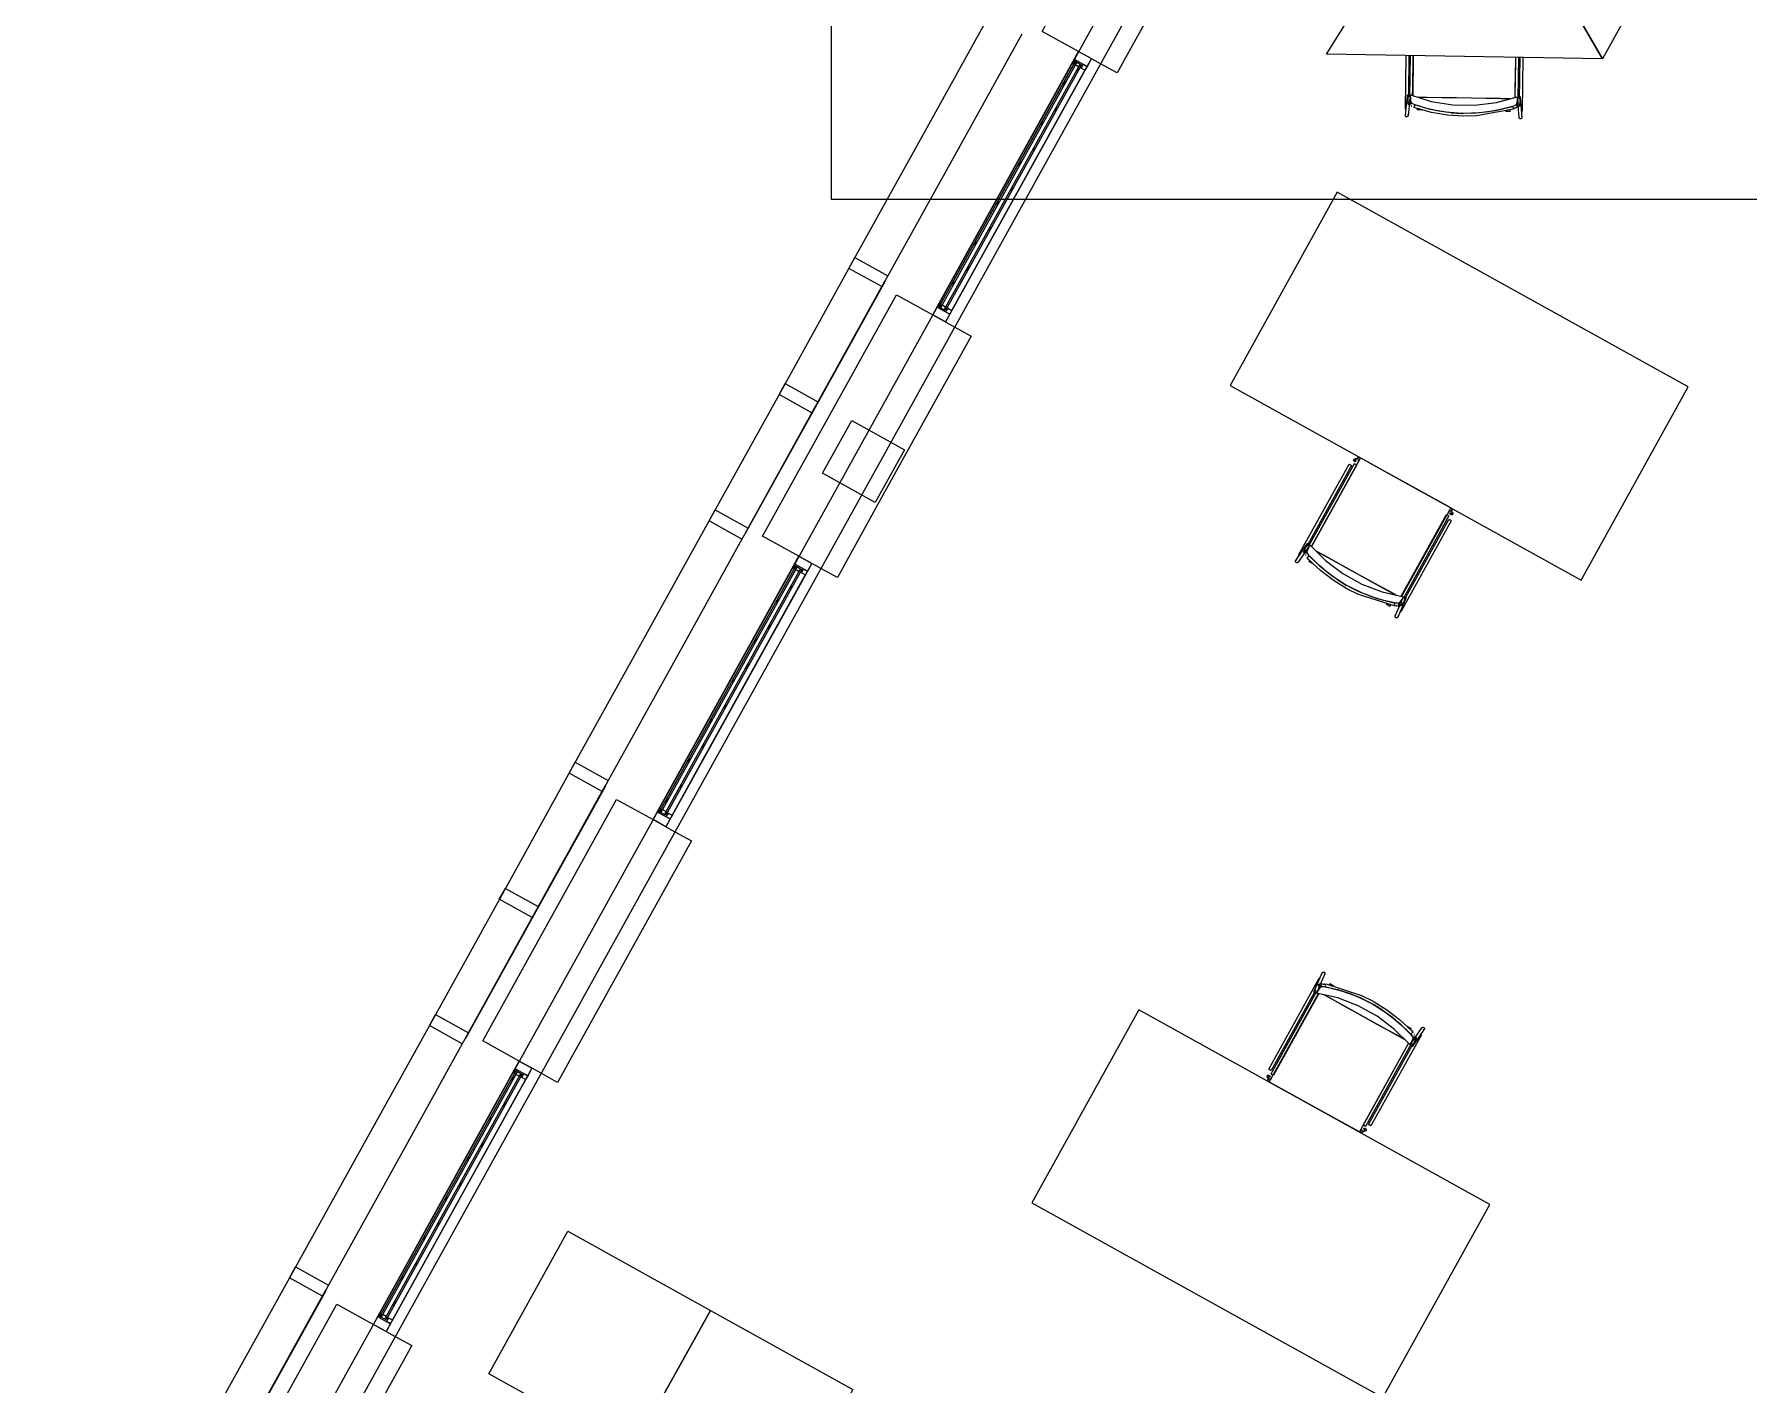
# Model space of a CAD drawing. Header units: metres. Extents: x 3.2 to 22.3, y 0.7 to 22.8.
# Drawn here: x 5.549 to 8.24, y 11.89 to 14.009 of the extents above; entities that cross this region are included whole.
import ezdxf

# ---------------------------------------------------------------- set-up
doc = ezdxf.new("R2010")
doc.units = ezdxf.units.M
for name, color, linetype in [('ARREDI', 9, 'Continuous'), ('INFISSI_VETRATE', 4, 'Continuous'), ('PARETI_STRUTTURE', 7, 'Continuous'), ('PORTE_SCALE', 2, 'Continuous'), ('WAYFINDING_RIQUADRI', 7, 'Continuous')]:
    doc.layers.add(name, color=color, linetype=linetype)

msp = doc.modelspace()

# ---------------------------------------------------------------- linework, layer by layer
at = {"layer": 'ARREDI'}
for points in [[(8.2209, 14.3491), (8.0109, 13.9703), (7.896, 14.169)], [(7.9914, 14.3412), (7.896, 14.169), (8.0109, 13.9703)], [(8.0109, 13.9703), (7.5778, 13.9773), (7.6991, 14.1722)], [(7.7128, 13.9125), (7.713, 13.9253), (7.7133, 13.9405), (7.7135, 13.9558), (7.7138, 13.9711), (7.7139, 13.9751)], [(7.8739, 13.9099), (7.874, 13.9203), (7.8744, 13.9462), (7.8746, 13.9591), (7.8749, 13.972)], [(7.7014, 13.8909), (7.7014, 13.8909), (7.7017, 13.8909), (7.7022, 13.8909)], [(7.7029, 13.8909), (7.7022, 13.8909)], [(7.7069, 13.9103), (7.7062, 13.9105), (7.7056, 13.9109), (7.7051, 13.9115), (7.7049, 13.9122), (7.7049, 13.9127), (7.7049, 13.9127), (7.7049, 13.9129), (7.7052, 13.9136), (7.7057, 13.9142)], [(7.7077, 13.8981), (7.7069, 13.8983), (7.7063, 13.8987), (7.7058, 13.8993), (7.7058, 13.8993), (7.7056, 13.9), (7.7056, 13.9001), (7.7057, 13.9007), (7.706, 13.9014), (7.7065, 13.9019)], [(7.7057, 13.9142), (7.7064, 13.9145), (7.7071, 13.9146), (7.7079, 13.9144), (7.7085, 13.914), (7.709, 13.9134)], [(7.7065, 13.9019), (7.7072, 13.9023), (7.7079, 13.9024), (7.7086, 13.9022), (7.7093, 13.9018), (7.7097, 13.9012), (7.7097, 13.9012), (7.7099, 13.9005), (7.7099, 13.9004), (7.7099, 13.8998), (7.7096, 13.8991)], [(7.7095, 13.9135), (7.7083, 13.9107)], [(7.7083, 13.9108), (7.7095, 13.9135)], [(7.7088, 13.8982), (7.7084, 13.9041), (7.7083, 13.9055)], [(7.7084, 13.9022), (7.7084, 13.9022)], [(7.7103, 13.9017), (7.7099, 13.9076), (7.7094, 13.9135), (7.7421, 13.9034), (7.776, 13.898), (7.8103, 13.8974), (7.8443, 13.9017), (7.8773, 13.9108), (7.8767, 13.9049), (7.8761, 13.8991), (7.8755, 13.8984), (7.8741, 13.8974), (7.872, 13.8965), (7.8697, 13.8956)], [(7.7165, 13.8981), (7.7141, 13.8991), (7.7121, 13.9001), (7.7107, 13.9011), (7.7102, 13.9017)], [(7.7165, 13.8981), (7.7142, 13.899), (7.7122, 13.9001), (7.7108, 13.901), (7.7103, 13.9017)], [(7.7107, 13.8965), (7.7118, 13.8959)], [(7.7118, 13.8959), (7.7107, 13.8965)], [(7.7157, 13.8966), (7.7155, 13.8959), (7.7152, 13.8952), (7.715, 13.8946), (7.7148, 13.8941), (7.7147, 13.8938), (7.7147, 13.8938), (7.7147, 13.8938), (7.7148, 13.894)], [(7.7162, 13.8978), (7.7161, 13.8976), (7.7159, 13.8972), (7.7157, 13.8966)], [(7.7732, 13.8855), (7.7541, 13.8881), (7.7351, 13.8924), (7.7165, 13.8981)], [(7.7732, 13.8855), (7.7542, 13.8881), (7.7352, 13.8923), (7.7166, 13.8981)], [(7.7202, 13.8922), (7.7202, 13.8914), (7.7202, 13.8908), (7.7202, 13.8903), (7.7202, 13.89)], [(7.7213, 13.9099), (7.7353, 13.9096)], [(7.8653, 13.9075), (7.8509, 13.9078), (7.828, 13.9081), (7.8049, 13.9085), (7.7817, 13.9089), (7.7587, 13.9092), (7.7357, 13.9096), (7.7213, 13.9099)], [(7.8696, 13.8956), (7.8508, 13.8905), (7.8317, 13.8869), (7.8124, 13.8848), (7.7957, 13.8844)], [(7.8697, 13.8956), (7.8509, 13.8905), (7.8318, 13.8869), (7.8124, 13.8848), (7.7957, 13.8844)], [(7.8513, 13.9078), (7.8653, 13.9075)], [(7.8658, 13.8877), (7.8658, 13.8879), (7.8658, 13.8884), (7.8658, 13.8891), (7.8658, 13.8898)], [(7.8761, 13.8991), (7.8756, 13.8984), (7.8742, 13.8975), (7.8721, 13.8965), (7.8697, 13.8956)], [(7.8705, 13.8941), (7.8703, 13.8947), (7.8701, 13.8951), (7.87, 13.8953)], [(7.8705, 13.8941), (7.8707, 13.8934), (7.8709, 13.8927), (7.8711, 13.892), (7.8713, 13.8915), (7.8714, 13.8913)], [(7.8711, 13.892), (7.8721, 13.8924)], [(7.8721, 13.8924), (7.8711, 13.892)], [(7.8734, 13.8928), (7.8744, 13.8933)], [(7.8746, 13.8934), (7.8735, 13.8929)], [(7.8754, 13.8938), (7.8769, 13.8947)], [(7.8769, 13.8947), (7.8755, 13.8938)], [(7.8772, 13.8959), (7.8767, 13.8964), (7.8764, 13.8971), (7.8764, 13.8977), (7.8764, 13.8978), (7.8766, 13.8985), (7.8766, 13.8985), (7.8771, 13.8991), (7.8777, 13.8995), (7.8785, 13.8996), (7.8792, 13.8995), (7.8799, 13.8991)], [(7.878, 13.9087), (7.8773, 13.9108)], [(7.8775, 13.91), (7.8778, 13.9107), (7.8782, 13.9113), (7.8789, 13.9116), (7.8796, 13.9118), (7.8803, 13.9117), (7.881, 13.9113)], [(7.8782, 13.903), (7.878, 13.9013), (7.8776, 13.897)], [(7.8799, 13.8991), (7.8804, 13.8986), (7.8806, 13.8979), (7.8807, 13.8973), (7.8806, 13.8971), (7.8804, 13.8965), (7.8804, 13.8964), (7.8799, 13.8959), (7.8793, 13.8955), (7.8786, 13.8954), (7.8778, 13.8955)], [(7.8783, 13.9045), (7.8784, 13.9055)], [(7.881, 13.9113), (7.8815, 13.9108), (7.8818, 13.9101), (7.8818, 13.9098), (7.8818, 13.9093), (7.8816, 13.9086), (7.8811, 13.908), (7.8804, 13.9076)], [(7.8837, 13.888), (7.8831, 13.888)], [(7.7048, 13.8794), (7.7042, 13.8791), (7.7034, 13.879), (7.7027, 13.8792), (7.7021, 13.8796), (7.7016, 13.8802), (7.7014, 13.8809), (7.7014, 13.8814), (7.7014, 13.8816), (7.7017, 13.8823), (7.7022, 13.8829)], [(7.705, 13.8827), (7.7055, 13.8821), (7.7057, 13.8814), (7.7057, 13.8809), (7.7056, 13.8807), (7.7054, 13.88), (7.7048, 13.8794)], [(7.7901, 13.8845), (7.7738, 13.8854)], [(7.7738, 13.8854), (7.7901, 13.8845)], [(7.8658, 13.8876), (7.8658, 13.8876)], [(7.8808, 13.8766), (7.8803, 13.8771), (7.88, 13.8778), (7.88, 13.8781), (7.88, 13.8786), (7.8802, 13.8793), (7.8807, 13.8799)], [(7.8835, 13.8799), (7.884, 13.8794), (7.8842, 13.8787), (7.8843, 13.8784), (7.8843, 13.8779), (7.884, 13.8772), (7.8836, 13.8766), (7.8829, 13.8763), (7.8822, 13.8761), (7.8814, 13.8762), (7.8808, 13.8766)], [(7.8846, 13.888), (7.8846, 13.888), (7.8843, 13.888), (7.8837, 13.888)], [(7.5942, 13.7608), (7.4262, 13.4578)], [(8.1452, 13.4554), (7.5942, 13.7608)], [(7.4263, 13.4578), (7.9772, 13.1523)], [(7.9772, 13.1523), (8.1452, 13.4554)], [(7.6308, 13.3442), (7.5538, 13.2053)], [(7.6131, 13.3342), (7.6132, 13.3342)], [(7.6132, 13.3342), (7.6135, 13.334), (7.6139, 13.3338)], [(7.6139, 13.3338), (7.6145, 13.3335), (7.6151, 13.3331), (7.6158, 13.3328), (7.6163, 13.3324), (7.6167, 13.3322), (7.6169, 13.3321)], [(7.6205, 13.3403), (7.6204, 13.341), (7.6206, 13.3415), (7.621, 13.3419), (7.6211, 13.342), (7.6211, 13.342), (7.6214, 13.3421), (7.6219, 13.342), (7.6225, 13.3417), (7.6229, 13.3411), (7.6233, 13.3405), (7.6235, 13.3398)], [(7.6235, 13.3398), (7.6235, 13.3391), (7.6233, 13.3385), (7.623, 13.3381), (7.6228, 13.3381), (7.6228, 13.3381), (7.6225, 13.338), (7.622, 13.3381), (7.6215, 13.3384), (7.621, 13.3389), (7.6207, 13.3396), (7.6205, 13.3403)], [(7.6215, 13.3351), (7.6217, 13.335), (7.6221, 13.3348), (7.6227, 13.3344), (7.6234, 13.3341), (7.624, 13.3337), (7.6246, 13.3334)], [(7.6227, 13.3413), (7.6227, 13.342), (7.6229, 13.3425), (7.6232, 13.3429), (7.6234, 13.343), (7.6237, 13.3431), (7.6242, 13.343), (7.6247, 13.3426), (7.6252, 13.3421)], [(7.6248, 13.3389), (7.6242, 13.339), (7.6237, 13.3394), (7.6232, 13.3399), (7.6229, 13.3406), (7.6227, 13.3413)], [(7.6259, 13.3427), (7.6261, 13.3434), (7.6262, 13.3437), (7.6264, 13.3441), (7.627, 13.3446), (7.6277, 13.3448), (7.6285, 13.3448), (7.6292, 13.3446), (7.6297, 13.3441), (7.6301, 13.3435)], [(7.6259, 13.3427), (7.6261, 13.3434), (7.6264, 13.3441), (7.627, 13.3446), (7.6272, 13.3447), (7.6277, 13.3448), (7.6285, 13.3448), (7.6292, 13.3446), (7.6298, 13.3441), (7.6301, 13.3435)], [(7.6285, 13.3406), (7.6277, 13.3406), (7.627, 13.3408)], [(7.629, 13.3407), (7.6285, 13.3406), (7.6277, 13.3406), (7.627, 13.3408)], [(7.6308, 13.3442), (7.7726, 13.2656), (7.6956, 13.1267)], [(7.6312, 13.344), (7.7017, 13.3049), (7.7251, 13.2919), (7.7721, 13.2659)], [(7.7698, 13.2529), (7.7695, 13.253), (7.7691, 13.2533), (7.7685, 13.2536), (7.7679, 13.254), (7.7672, 13.2543), (7.7667, 13.2546)], [(7.7727, 13.2458), (7.7721, 13.2461), (7.7714, 13.2465), (7.7708, 13.2468), (7.7702, 13.2471), (7.7698, 13.2473), (7.7696, 13.2475)], [(7.7738, 13.2607), (7.7731, 13.2604), (7.7724, 13.2604), (7.7717, 13.2607), (7.7711, 13.2611), (7.7707, 13.2618), (7.7705, 13.2622)], [(7.7738, 13.2607), (7.7731, 13.2604), (7.7724, 13.2604), (7.7717, 13.2606), (7.7711, 13.2611), (7.7707, 13.2618)], [(7.7743, 13.2572), (7.7736, 13.257), (7.7729, 13.257), (7.7722, 13.2571), (7.7716, 13.2573), (7.7713, 13.2577)], [(7.7716, 13.2553), (7.7715, 13.2556), (7.7715, 13.2558), (7.7717, 13.2563), (7.7721, 13.2567), (7.7727, 13.2571)], [(7.7747, 13.2548), (7.774, 13.2546), (7.7733, 13.2545), (7.7726, 13.2546)], [(7.7727, 13.2571), (7.7734, 13.2573), (7.7741, 13.2573), (7.7748, 13.2572), (7.7754, 13.257), (7.7757, 13.2566), (7.7758, 13.2563), (7.7758, 13.2561), (7.7757, 13.2556), (7.7753, 13.2551), (7.7747, 13.2548)], [(7.7734, 13.2454), (7.7734, 13.2454), (7.7734, 13.2454), (7.7731, 13.2455), (7.7727, 13.2458)], [(7.773, 13.2597), (7.7737, 13.2598), (7.7744, 13.2596), (7.775, 13.2594), (7.7754, 13.259), (7.7755, 13.2587), (7.7755, 13.2587), (7.7755, 13.2585), (7.7753, 13.258), (7.7749, 13.2576), (7.7743, 13.2572)], [(7.5339, 13.1913), (7.5339, 13.1913), (7.534, 13.1913), (7.5342, 13.1911), (7.5347, 13.1909)], [(7.5353, 13.1906), (7.5347, 13.1909)], [(7.5429, 13.1947), (7.5423, 13.1952), (7.5419, 13.1958), (7.5418, 13.1966), (7.5418, 13.1966), (7.5419, 13.1973), (7.542, 13.1974), (7.5423, 13.1979), (7.5429, 13.1984), (7.5436, 13.1986)], [(7.5436, 13.1986), (7.5444, 13.1986), (7.5451, 13.1983), (7.5456, 13.1978), (7.546, 13.1972), (7.5461, 13.1965), (7.5461, 13.1965), (7.546, 13.1958), (7.5459, 13.1956), (7.5456, 13.1951), (7.545, 13.1947), (7.5443, 13.1944)], [(7.5458, 13.1984), (7.5439, 13.1942)], [(7.5455, 13.1908), (7.5447, 13.1919)], [(7.5448, 13.1918), (7.5455, 13.1908)], [(7.5461, 13.1991), (7.5463, 13.1996), (7.5469, 13.2009)], [(7.5506, 13.1905), (7.549, 13.1925), (7.5477, 13.1943), (7.547, 13.1958), (7.5468, 13.1967)], [(7.5479, 13.2058), (7.5474, 13.2063), (7.547, 13.2069), (7.5469, 13.2077), (7.547, 13.2084), (7.5472, 13.2089), (7.5472, 13.2089), (7.5474, 13.2091), (7.548, 13.2095), (7.5487, 13.2098)], [(7.5469, 13.1967), (7.5493, 13.2021), (7.5517, 13.2075), (7.5758, 13.1831), (7.6031, 13.1624), (7.6331, 13.1458), (7.6651, 13.1336), (7.6985, 13.1261), (7.6952, 13.1212), (7.6919, 13.1163), (7.6911, 13.1159), (7.6894, 13.1158), (7.6871, 13.1159), (7.6847, 13.1162)], [(7.5506, 13.1905), (7.5491, 13.1924), (7.5478, 13.1943), (7.547, 13.1958), (7.5469, 13.1967)], [(7.5472, 13.1877), (7.547, 13.1876), (7.547, 13.1876), (7.547, 13.1876), (7.5473, 13.1878), (7.5481, 13.1885), (7.5487, 13.189), (7.5492, 13.1895)], [(7.5487, 13.2098), (7.5494, 13.2097), (7.5501, 13.2095), (7.5507, 13.209), (7.5511, 13.2083), (7.5512, 13.2076)], [(7.5492, 13.1895), (7.5497, 13.19), (7.5501, 13.1903), (7.5502, 13.1904)], [(7.5517, 13.2075), (7.5494, 13.2055)], [(7.5494, 13.2055), (7.5517, 13.2075)], [(7.5947, 13.1527), (7.5791, 13.164), (7.5643, 13.1767), (7.5506, 13.1905)], [(7.5947, 13.1527), (7.5792, 13.164), (7.5644, 13.1766), (7.5507, 13.1904)], [(7.5608, 13.1984), (7.573, 13.1917), (7.5931, 13.1805), (7.6133, 13.1693), (7.6334, 13.1581)], [(7.5608, 13.1984), (7.6863, 13.1288)], [(7.5316, 13.1795), (7.5308, 13.1795), (7.5301, 13.1798), (7.5296, 13.1803), (7.5292, 13.181), (7.5291, 13.1817), (7.5292, 13.1825), (7.5294, 13.1829), (7.5294, 13.1829), (7.5296, 13.1831), (7.5302, 13.1835), (7.5309, 13.1838)], [(7.5334, 13.1816), (7.5332, 13.1809), (7.533, 13.1804), (7.533, 13.1804), (7.5329, 13.1802), (7.5323, 13.1798), (7.5316, 13.1795)], [(7.5511, 13.1835), (7.5508, 13.1829), (7.5504, 13.1823), (7.5502, 13.1819), (7.5501, 13.1817)], [(7.5952, 13.1524), (7.6092, 13.1439)], [(7.6092, 13.1439), (7.5953, 13.1524)], [(7.6845, 13.1163), (7.6656, 13.1206), (7.647, 13.1264), (7.629, 13.1337), (7.6141, 13.1412)], [(7.6847, 13.1162), (7.6657, 13.1205), (7.6471, 13.1264), (7.629, 13.1337), (7.6141, 13.1412)], [(7.6863, 13.1288), (7.6738, 13.1358), (7.6537, 13.1469), (7.6335, 13.1581)], [(7.6774, 13.111), (7.6776, 13.1113), (7.6778, 13.1117), (7.6781, 13.1123), (7.6785, 13.1129)], [(7.6841, 13.1119), (7.6841, 13.1116), (7.6841, 13.1116), (7.6841, 13.1116)], [(7.6845, 13.1138), (7.6843, 13.113), (7.6842, 13.1124)], [(7.6842, 13.1124), (7.6853, 13.1122)], [(7.6853, 13.1122), (7.6842, 13.1124)], [(7.6846, 13.1145), (7.6847, 13.1151), (7.6848, 13.1156), (7.6848, 13.1158)], [(7.6919, 13.1163), (7.6911, 13.1159), (7.6895, 13.1158), (7.6872, 13.1159), (7.6847, 13.1162)], [(7.6866, 13.1121), (7.6877, 13.112)], [(7.688, 13.112), (7.6867, 13.112)], [(7.6889, 13.1119), (7.6905, 13.1121)], [(7.6906, 13.1121), (7.6889, 13.1119)], [(7.6913, 13.1129), (7.6912, 13.1137), (7.6912, 13.1144), (7.6915, 13.1149), (7.6916, 13.1151), (7.6921, 13.1155), (7.6928, 13.1158), (7.6935, 13.1158), (7.6942, 13.1156), (7.6948, 13.1152), (7.6953, 13.1145)], [(7.6953, 13.1145), (7.6954, 13.1138), (7.6954, 13.1131), (7.6951, 13.1126), (7.695, 13.1124), (7.6945, 13.112), (7.6945, 13.1119), (7.6938, 13.1116), (7.6931, 13.1116), (7.6924, 13.1118), (7.6918, 13.1123)], [(7.6956, 13.1187), (7.6947, 13.1173), (7.6922, 13.1138)], [(7.6982, 13.1238), (7.6985, 13.1261)], [(7.6983, 13.1252), (7.6988, 13.1257), (7.6995, 13.126), (7.7003, 13.1261), (7.701, 13.1258), (7.7016, 13.1254), (7.702, 13.1248)], [(7.702, 13.1248), (7.7022, 13.124), (7.7021, 13.1233), (7.702, 13.1231), (7.702, 13.1231), (7.7018, 13.1226), (7.7012, 13.1221), (7.7005, 13.1218), (7.6998, 13.1218)], [(7.6855, 13.0942), (7.6853, 13.0949), (7.6854, 13.0957), (7.6855, 13.0959), (7.6855, 13.0959), (7.6857, 13.0964), (7.6863, 13.0969)], [(7.6894, 13.0959), (7.6896, 13.0952), (7.6895, 13.0944), (7.6894, 13.0942), (7.6894, 13.0942), (7.6892, 13.0938), (7.6886, 13.0933), (7.6879, 13.093), (7.6872, 13.0929), (7.6865, 13.0932), (7.6859, 13.0936), (7.6855, 13.0942)], [(7.6934, 13.1029), (7.6929, 13.1032)], [(7.6942, 13.1025), (7.6939, 13.1026), (7.6934, 13.1029)], [(7.6942, 13.1025), (7.6942, 13.1025)], [(7.5648, 12.5114), (7.5657, 12.5128), (7.5682, 12.5164)], [(7.5651, 12.5156), (7.565, 12.5163), (7.565, 12.5171), (7.5653, 12.5176), (7.5654, 12.5177), (7.5659, 12.5182), (7.5659, 12.5182), (7.5666, 12.5185), (7.5673, 12.5185), (7.568, 12.5183), (7.5686, 12.5178)], [(7.569, 12.5172), (7.5692, 12.5165), (7.5691, 12.5157), (7.5689, 12.5152), (7.5688, 12.5151), (7.5683, 12.5146), (7.5676, 12.5143), (7.5669, 12.5143), (7.5661, 12.5145), (7.5655, 12.515), (7.5651, 12.5156)], [(7.5662, 12.5277), (7.5662, 12.5277)], [(7.5662, 12.5276), (7.5665, 12.5275), (7.5669, 12.5273)], [(7.567, 12.5272), (7.5675, 12.5269)], [(7.5715, 12.5182), (7.5698, 12.5181)], [(7.5698, 12.5181), (7.5715, 12.5182)], [(7.571, 12.5342), (7.5708, 12.535), (7.5709, 12.5357), (7.571, 12.5359), (7.571, 12.5359), (7.5712, 12.5364), (7.5718, 12.5369), (7.5724, 12.5372), (7.5732, 12.5372), (7.5739, 12.537), (7.5745, 12.5365), (7.5749, 12.5359)], [(7.5724, 12.5182), (7.5737, 12.5181)], [(7.5738, 12.5181), (7.5727, 12.5181)], [(7.5749, 12.5359), (7.5751, 12.5352), (7.575, 12.5344), (7.5749, 12.5342), (7.5749, 12.5342), (7.5747, 12.5338), (7.5741, 12.5333)], [(7.5762, 12.5177), (7.5751, 12.5179)], [(7.5751, 12.5179), (7.5762, 12.5178)], [(7.5758, 12.5156), (7.5757, 12.515), (7.5756, 12.5145), (7.5756, 12.5143)], [(7.5759, 12.5164), (7.5761, 12.5171), (7.5762, 12.5177)], [(7.5763, 12.5182), (7.5763, 12.5185), (7.5763, 12.5186), (7.5763, 12.5186)], [(7.5829, 12.5191), (7.5828, 12.5189), (7.5826, 12.5184), (7.5823, 12.5179), (7.5819, 12.5172)], [(7.6296, 12.2859), (7.4878, 12.3645), (7.5648, 12.5034)], [(7.5584, 12.5054), (7.5582, 12.5061), (7.5583, 12.5068), (7.5584, 12.5071), (7.5584, 12.5071), (7.5586, 12.5075), (7.5592, 12.508), (7.5599, 12.5083), (7.5606, 12.5083)], [(7.5621, 12.5049), (7.5616, 12.5044), (7.5609, 12.5041), (7.5601, 12.5041), (7.5594, 12.5043), (7.5588, 12.5048), (7.5584, 12.5054)], [(7.7135, 12.4335), (7.7111, 12.4281), (7.7087, 12.4227), (7.6846, 12.447), (7.6573, 12.4677), (7.6273, 12.4843), (7.5953, 12.4965), (7.5619, 12.504), (7.5652, 12.509), (7.5685, 12.5139), (7.5693, 12.5142), (7.571, 12.5144), (7.5733, 12.5143), (7.5757, 12.5139)], [(7.5622, 12.5063), (7.5619, 12.504)], [(7.5685, 12.5139), (7.5693, 12.5142), (7.5709, 12.5144), (7.5732, 12.5143), (7.5757, 12.5139)], [(7.574, 12.5013), (7.5866, 12.4944), (7.6067, 12.4832), (7.6269, 12.472), (7.6471, 12.4608), (7.667, 12.4498)], [(7.7, 12.4315), (7.5741, 12.5013)], [(7.5757, 12.5139), (7.5947, 12.5096), (7.6133, 12.5038), (7.6314, 12.4965), (7.6463, 12.489)], [(7.5759, 12.5139), (7.5948, 12.5096), (7.6134, 12.5038), (7.6314, 12.4964), (7.6463, 12.489)], [(7.2831, 12.4778), (7.1152, 12.1748)], [(7.8342, 12.1724), (7.2832, 12.4778)], [(7.6512, 12.4862), (7.6651, 12.4778)], [(7.6652, 12.4777), (7.6512, 12.4862)], [(7.6657, 12.4774), (7.6812, 12.4662), (7.696, 12.4535), (7.7097, 12.4397)], [(7.6657, 12.4774), (7.6813, 12.4661), (7.696, 12.4534), (7.7098, 12.4396)], [(7.7, 12.4315), (7.6874, 12.4385), (7.6673, 12.4496)], [(7.7093, 12.4466), (7.7096, 12.4473), (7.71, 12.4478), (7.7102, 12.4483), (7.7103, 12.4485)], [(7.7097, 12.4396), (7.7113, 12.4377), (7.7126, 12.4358), (7.7134, 12.4343), (7.7135, 12.4335)], [(7.7098, 12.4396), (7.7114, 12.4376), (7.7127, 12.4358), (7.7134, 12.4343), (7.7136, 12.4335)], [(7.7112, 12.4406), (7.7107, 12.4402), (7.7103, 12.4399), (7.7102, 12.4397)], [(7.7132, 12.4424), (7.7134, 12.4426), (7.7134, 12.4426), (7.7133, 12.4426), (7.7131, 12.4424), (7.7123, 12.4416), (7.7117, 12.4411), (7.7112, 12.4406)], [(7.7165, 12.436), (7.7141, 12.4305), (7.7135, 12.4292)], [(7.7168, 12.4315), (7.716, 12.4315), (7.7153, 12.4318), (7.7148, 12.4323), (7.7144, 12.4329), (7.7143, 12.4337), (7.7143, 12.4337), (7.7144, 12.4344), (7.7145, 12.4345), (7.7148, 12.435), (7.7154, 12.4355), (7.7161, 12.4357)], [(7.7156, 12.4383), (7.7149, 12.4393)], [(7.7149, 12.4393), (7.7157, 12.4383)], [(7.7175, 12.4354), (7.7181, 12.4349), (7.7185, 12.4343), (7.7186, 12.4336), (7.7186, 12.4335), (7.7185, 12.4328), (7.7184, 12.4327), (7.7181, 12.4322), (7.7175, 12.4318), (7.7168, 12.4315)], [(7.7251, 12.4396), (7.7257, 12.4392)], [(7.7265, 12.4388), (7.7265, 12.4388), (7.7264, 12.4388), (7.7262, 12.439), (7.7257, 12.4393)], [(7.727, 12.4485), (7.7271, 12.4493), (7.7274, 12.4497), (7.7274, 12.4497), (7.7275, 12.4499), (7.7281, 12.4504), (7.7288, 12.4506)], [(7.7288, 12.4506), (7.7296, 12.4506), (7.7303, 12.4503), (7.7308, 12.4498), (7.7312, 12.4492), (7.7313, 12.4484), (7.7312, 12.4477), (7.7309, 12.4473), (7.7309, 12.4472), (7.7308, 12.447), (7.7302, 12.4466), (7.7295, 12.4464)], [(7.6296, 12.2859), (7.7066, 12.4248)], [(7.7087, 12.4227), (7.711, 12.4246)], [(7.711, 12.4246), (7.7087, 12.4227)], [(7.7117, 12.4204), (7.711, 12.4204), (7.7103, 12.4207), (7.7097, 12.4212), (7.7093, 12.4218), (7.7092, 12.4226)], [(7.7125, 12.4243), (7.713, 12.4238), (7.7134, 12.4232), (7.7135, 12.4225), (7.7134, 12.4217), (7.7131, 12.4213), (7.7131, 12.4213), (7.713, 12.4211), (7.7124, 12.4206), (7.7117, 12.4204)], [(7.487, 12.3848), (7.487, 12.3848), (7.487, 12.3847), (7.4873, 12.3846), (7.4877, 12.3843)], [(7.4877, 12.3843), (7.4883, 12.384), (7.489, 12.3837), (7.4896, 12.3833), (7.4902, 12.383), (7.4906, 12.3828), (7.4907, 12.3827)], [(7.4877, 12.3731), (7.487, 12.3729), (7.4863, 12.3728), (7.4856, 12.3729), (7.485, 12.3732), (7.4847, 12.3736), (7.4846, 12.3739), (7.4846, 12.374), (7.4847, 12.3745), (7.4851, 12.375), (7.4857, 12.3753)], [(7.4874, 12.3704), (7.4866, 12.3704), (7.486, 12.3705), (7.4854, 12.3708), (7.485, 12.3712), (7.4849, 12.3714), (7.4849, 12.3715), (7.4849, 12.3716), (7.4851, 12.3721), (7.4855, 12.3726), (7.486, 12.3729)], [(7.4857, 12.3753), (7.4864, 12.3756), (7.4871, 12.3756), (7.4878, 12.3755)], [(7.486, 12.3729), (7.4868, 12.3731), (7.4875, 12.3732), (7.4882, 12.3731), (7.4888, 12.3728), (7.4891, 12.3724)], [(7.4866, 12.3694), (7.4873, 12.3697), (7.488, 12.3697), (7.4887, 12.3695), (7.4893, 12.369), (7.4897, 12.3684)], [(7.4866, 12.3694), (7.4873, 12.3697), (7.488, 12.3697), (7.4887, 12.3695), (7.4893, 12.369), (7.4897, 12.3684), (7.4898, 12.3679)], [(7.4887, 12.3748), (7.4888, 12.3745), (7.4889, 12.3744), (7.4887, 12.3739), (7.4883, 12.3734), (7.4877, 12.3731)], [(7.6292, 12.2862), (7.5587, 12.3252), (7.5352, 12.3382), (7.4883, 12.3643)], [(7.4906, 12.3772), (7.4909, 12.3771), (7.4913, 12.3769), (7.4919, 12.3765), (7.4925, 12.3762), (7.4931, 12.3758), (7.4937, 12.3755)], [(7.6345, 12.2875), (7.6343, 12.2867), (7.6342, 12.2864), (7.634, 12.2861), (7.6334, 12.2856), (7.6327, 12.2853), (7.6319, 12.2853), (7.6312, 12.2856), (7.6306, 12.286), (7.6303, 12.2867)], [(7.6345, 12.2875), (7.6343, 12.2867), (7.634, 12.2861), (7.6334, 12.2856), (7.6331, 12.2854), (7.6327, 12.2853), (7.6319, 12.2853), (7.6312, 12.2856), (7.6306, 12.286), (7.6303, 12.2867)], [(7.6314, 12.2894), (7.6319, 12.2896), (7.6326, 12.2896), (7.6334, 12.2893)], [(7.6319, 12.2896), (7.6326, 12.2896), (7.6334, 12.2893)], [(7.6377, 12.2889), (7.6377, 12.2882), (7.6375, 12.2876), (7.6372, 12.2872), (7.637, 12.2871), (7.6367, 12.2871), (7.6362, 12.2872), (7.6357, 12.2875), (7.6352, 12.288)], [(7.6356, 12.2912), (7.6361, 12.2911), (7.6367, 12.2908), (7.6371, 12.2902), (7.6375, 12.2896), (7.6377, 12.2889)], [(7.6389, 12.295), (7.6387, 12.2951), (7.6383, 12.2954), (7.6377, 12.2957), (7.637, 12.2961), (7.6364, 12.2964), (7.6358, 12.2967)], [(7.6369, 12.2904), (7.6369, 12.2911), (7.6371, 12.2916), (7.6374, 12.292), (7.6376, 12.2921), (7.6376, 12.2921), (7.6379, 12.2921), (7.6384, 12.2921), (7.6389, 12.2917), (7.6394, 12.2912), (7.6397, 12.2905), (7.6399, 12.2898)], [(7.6399, 12.2898), (7.6399, 12.2891), (7.6398, 12.2886), (7.6394, 12.2882), (7.6393, 12.2881), (7.6393, 12.2881), (7.639, 12.288), (7.6385, 12.2881), (7.6379, 12.2885), (7.6375, 12.289), (7.6371, 12.2896), (7.6369, 12.2904)], [(7.6465, 12.2963), (7.6459, 12.2967), (7.6453, 12.297), (7.6446, 12.2974), (7.6441, 12.2977), (7.6437, 12.2979), (7.6435, 12.298)], [(7.6472, 12.2959), (7.6469, 12.2961), (7.6465, 12.2963)], [(7.6472, 12.2959), (7.6472, 12.2959)], [(7.1152, 12.1748), (7.6662, 11.8693)], [(7.6662, 11.8693), (7.8341, 12.1724)]]:
    msp.add_lwpolyline(points, dxfattribs=at)
for points in [[(7.2017, 13.9584), (7.1829, 13.9689), (7.1795, 13.9627), (7.1783, 13.9633), (7.1885, 13.9816), (7.2085, 13.9706)], [(7.1816, 13.9664), (7.183, 13.9656), (7.1811, 13.9621), (7.1796, 13.9629)], [(7.183, 13.9607), (7.1855, 13.9652), (7.191, 13.9621), (7.1885, 13.9577)], [(7.1907, 13.9568), (7.1923, 13.9596), (7.194, 13.9587), (7.1924, 13.9558)], [(7.2017, 13.9584), (7.1984, 13.9525), (7.1924, 13.9558), (7.1957, 13.9618)], [(6.8843, 13.6213), (6.8846, 13.6211), (6.7749, 13.4231), (6.7745, 13.4233)], [(6.9861, 13.5695), (6.9794, 13.5573), (6.9594, 13.5684), (6.9696, 13.5867), (6.9708, 13.5861), (6.9673, 13.5799)], [(6.9687, 13.5824), (6.9706, 13.5858), (6.972, 13.5851), (6.9701, 13.5816)], [(6.9742, 13.5842), (6.9797, 13.5811), (6.9773, 13.5766), (6.9717, 13.5797)], [(6.9817, 13.5797), (6.9834, 13.5788), (6.9818, 13.5759), (6.9801, 13.5769)], [(6.9861, 13.5695), (6.9801, 13.5728), (6.9834, 13.5788), (6.9894, 13.5754)], [(6.7745, 13.4233), (6.7749, 13.4231), (6.6651, 13.2251), (6.6648, 13.2253)], [(7.6259, 13.3427), (7.6261, 13.3419)], [(7.7738, 13.2607), (7.7744, 13.2612), (7.7747, 13.2619), (7.7748, 13.2626), (7.7748, 13.2629), (7.7747, 13.2633), (7.7743, 13.264), (7.7737, 13.2645), (7.773, 13.2647), (7.7722, 13.2647), (7.773, 13.2647), (7.7737, 13.2645), (7.7743, 13.264), (7.7747, 13.2633), (7.7748, 13.2626), (7.7747, 13.2619), (7.7746, 13.2615), (7.7744, 13.2612)], [(6.7627, 13.1664), (6.7439, 13.1768), (6.7404, 13.1706), (6.7393, 13.1713), (6.7494, 13.1896), (6.7694, 13.1785)], [(6.7425, 13.1743), (6.7439, 13.1735), (6.742, 13.1701), (6.7406, 13.1709)], [(6.7439, 13.1687), (6.7464, 13.1732), (6.7519, 13.1701), (6.7494, 13.1656)], [(6.7516, 13.1647), (6.7532, 13.1676), (6.7549, 13.1666), (6.7533, 13.1638)], [(6.7627, 13.1664), (6.7594, 13.1604), (6.7533, 13.1638), (6.7566, 13.1697)], [(6.4452, 12.8292), (6.4456, 12.8291), (6.3358, 12.631), (6.3355, 12.6312)], [(6.5471, 12.7774), (6.5403, 12.7653), (6.5204, 12.7763), (6.5305, 12.7947), (6.5317, 12.794), (6.5282, 12.7878)], [(6.5296, 12.7903), (6.5315, 12.7938), (6.533, 12.793), (6.531, 12.7896)], [(6.5352, 12.7921), (6.5407, 12.7891), (6.5382, 12.7846), (6.5327, 12.7876)], [(6.5426, 12.7877), (6.5443, 12.7867), (6.5427, 12.7839), (6.541, 12.7848)], [(6.5471, 12.7774), (6.541, 12.7808), (6.5443, 12.7867), (6.5504, 12.7834)], [(6.3355, 12.6312), (6.3358, 12.631), (6.226, 12.433), (6.2257, 12.4332)], [(6.3236, 12.3743), (6.3048, 12.3847), (6.3014, 12.3786), (6.3002, 12.3792), (6.3104, 12.3975), (6.3303, 12.3865)], [(6.3034, 12.3823), (6.3048, 12.3815), (6.3029, 12.378), (6.3015, 12.3788)], [(6.3048, 12.3766), (6.3073, 12.3811), (6.3128, 12.378), (6.3104, 12.3736)], [(6.3126, 12.3727), (6.3141, 12.3755), (6.3159, 12.3746), (6.3143, 12.3717)], [(6.3236, 12.3743), (6.3203, 12.3684), (6.3143, 12.3717), (6.3176, 12.3777)], [(7.4866, 12.3694), (7.486, 12.3689), (7.4857, 12.3683), (7.4855, 12.3675), (7.4856, 12.3672), (7.4857, 12.3668), (7.4861, 12.3662), (7.4867, 12.3657), (7.4874, 12.3654), (7.4881, 12.3655), (7.4874, 12.3654), (7.4867, 12.3657), (7.4861, 12.3662), (7.4857, 12.3668), (7.4855, 12.3675), (7.4857, 12.3683), (7.4858, 12.3686), (7.486, 12.3689)], [(7.6345, 12.2875), (7.6343, 12.2882)], [(6.3864, 12.1304), (6.6103, 12.0063), (6.4862, 11.7825), (6.2623, 11.9066)], [(6.0062, 12.0372), (6.0065, 12.037), (5.8967, 11.839), (5.8964, 11.8392)], [(6.6103, 12.0063), (6.8341, 11.8822), (6.71, 11.6584), (6.4862, 11.7825)], [(6.108, 11.9854), (6.1013, 11.9732), (6.0813, 11.9843), (6.0914, 12.0026), (6.0926, 12.002), (6.0892, 11.9958)], [(6.0906, 11.9983), (6.0925, 12.0017), (6.0939, 12.001), (6.092, 11.9975)], [(6.0961, 12.0001), (6.1016, 11.997), (6.0991, 11.9925), (6.0936, 11.9956)], [(6.108, 11.9854), (6.1019, 11.9887), (6.1052, 11.9947), (6.1113, 11.9913)], [(6.1035, 11.9956), (6.1052, 11.9947), (6.1037, 11.9918), (6.102, 11.9927)]]:
    msp.add_lwpolyline(points, close=True, dxfattribs=at)
at = {"layer": 'INFISSI_VETRATE'}
for points in [[(7.1904, 13.9562), (7.1843, 13.9501)], [(7.1681, 13.934), (7.1621, 13.9279)], [(7.1557, 13.8937), (7.1497, 13.8877)], [(7.1335, 13.8715), (7.1275, 13.8654)], [(7.0989, 13.809), (7.0928, 13.803)], [(7.1211, 13.8312), (7.115, 13.8252)], [(7.0865, 13.7688), (7.0804, 13.7627)], [(7.0642, 13.7465), (7.0582, 13.7405)], [(7.0518, 13.7063), (7.0458, 13.7002)], [(7.0296, 13.6841), (7.0236, 13.678)], [(6.995, 13.6216), (6.9889, 13.6155)], [(7.0172, 13.6438), (7.0112, 13.6378)], [(6.9826, 13.5813), (6.9776, 13.5764)], [(6.7402, 13.144), (6.7341, 13.138)], [(6.7179, 13.1218), (6.7119, 13.1158)], [(6.7055, 13.0816), (6.6995, 13.0755)], [(6.6833, 13.0593), (6.6772, 13.0533)], [(6.6709, 13.0191), (6.6648, 13.013)], [(6.6487, 12.9969), (6.6426, 12.9908)], [(6.6363, 12.9566), (6.6302, 12.9506)], [(6.614, 12.9344), (6.608, 12.9283)], [(6.6016, 12.8941), (6.5956, 12.8881)], [(6.5794, 12.8719), (6.5734, 12.8659)], [(6.567, 12.8317), (6.5609, 12.8256)], [(6.5448, 12.8094), (6.5387, 12.8034)], [(6.3024, 12.3721), (6.2963, 12.3661)], [(6.2899, 12.3319), (6.2839, 12.3258)], [(6.2677, 12.3097), (6.2617, 12.3036)], [(6.2331, 12.2472), (6.227, 12.2411)], [(6.2553, 12.2694), (6.2493, 12.2633)], [(6.2207, 12.2069), (6.2146, 12.2009)], [(6.1985, 12.1847), (6.1924, 12.1787)], [(6.186, 12.1445), (6.18, 12.1384)], [(6.1638, 12.1222), (6.1578, 12.1162)], [(6.1292, 12.0598), (6.1231, 12.0537)], [(6.1514, 12.082), (6.1454, 12.0759)], [(6.1168, 12.0195), (6.1107, 12.0135)], [(6.0946, 11.9973), (6.0931, 11.9959)]]:
    msp.add_lwpolyline(points, dxfattribs=at)
at = {"layer": 'PARETI_STRUTTURE'}
for points in [[(3.2389, 6.8567), (11.0022, 20.8613)], [(5.5669, 10.9751), (8.2097, 15.7426)], [(7.1885, 13.9816), (7.1313, 14.0133), (7.3413, 14.3921), (7.3985, 14.3605)], [(7.4329, 14.3414), (7.4588, 14.327), (7.2488, 13.9482), (7.2229, 13.9626)], [(7.0522, 14.046), (6.9424, 13.8479)], [(7.0991, 14.0087), (6.9941, 13.8193)], [(7.074, 13.775), (7.1885, 13.9816)], [(7.2229, 13.9626), (7.1885, 13.9816)], [(7.2085, 13.9706), (7.1984, 13.9525)], [(7.7014, 13.8909), (7.7027, 13.9753)], [(7.7071, 13.9752), (7.7061, 13.9126)], [(7.7085, 13.9112), (7.7095, 13.9752)], [(7.7139, 13.9751), (7.7129, 13.9125)], [(7.8738, 13.9099), (7.8748, 13.9725)], [(7.8792, 13.9724), (7.8781, 13.9091)], [(7.8806, 13.9066), (7.8816, 13.9724)], [(7.886, 13.9723), (7.8846, 13.888)], [(7.1783, 13.9633), (6.9696, 13.5867)], [(6.9696, 13.5867), (7.1783, 13.9633)], [(6.9773, 13.5766), (7.191, 13.9621), (7.193, 13.961), (6.9793, 13.5755)], [(7.1984, 13.9525), (6.9894, 13.5754)], [(7.1983, 13.9522), (6.9896, 13.5757)], [(7.7014, 13.8814), (7.7049, 13.9127)], [(7.705, 13.9119), (7.7056, 13.9001)], [(7.7092, 13.9122), (7.7057, 13.8809)], [(7.7061, 13.9124), (7.706, 13.9094)], [(7.7084, 13.9022), (7.7084, 13.9041)], [(7.7099, 13.9004), (7.7099, 13.9004), (7.7099, 13.9005), (7.7099, 13.9007), (7.7099, 13.9008), (7.7099, 13.9009), (7.7099, 13.9011), (7.7099, 13.9013), (7.7099, 13.9015), (7.7099, 13.9016), (7.7099, 13.9017), (7.7099, 13.9019), (7.7099, 13.902), (7.7099, 13.9021), (7.7098, 13.9023), (7.7098, 13.9024), (7.7098, 13.9025), (7.7098, 13.9026), (7.7098, 13.9028), (7.7098, 13.903), (7.7098, 13.9032), (7.7098, 13.9033), (7.7098, 13.9034), (7.7098, 13.9036), (7.7098, 13.9037), (7.7098, 13.9038), (7.7098, 13.904), (7.7098, 13.9041), (7.7097, 13.9042), (7.7097, 13.9045), (7.7097, 13.9046), (7.7097, 13.9047), (7.7097, 13.9049), (7.7097, 13.905), (7.7097, 13.9051), (7.7097, 13.9053), (7.7097, 13.9054), (7.7097, 13.9055), (7.7097, 13.9057), (7.7097, 13.9058), (7.7097, 13.9059), (7.7097, 13.9062), (7.7096, 13.9063), (7.7096, 13.9064), (7.7096, 13.9066), (7.7096, 13.9067), (7.7096, 13.9068), (7.7096, 13.907), (7.7096, 13.9071), (7.7096, 13.9072), (7.7096, 13.9074), (7.7096, 13.9076), (7.7096, 13.9078), (7.7096, 13.9079), (7.7096, 13.908), (7.7096, 13.9081), (7.7096, 13.9083), (7.7096, 13.9084), (7.7095, 13.9085), (7.7095, 13.9087), (7.7095, 13.9088), (7.7095, 13.9089), (7.7095, 13.9091), (7.7095, 13.9093), (7.7095, 13.9095), (7.7095, 13.9096), (7.7095, 13.9097), (7.7095, 13.9099), (7.7095, 13.91), (7.7095, 13.9101), (7.7095, 13.9102), (7.7095, 13.9104), (7.7094, 13.9105), (7.7094, 13.9108), (7.7094, 13.9109), (7.7094, 13.911), (7.7094, 13.9112), (7.7094, 13.9113), (7.7094, 13.9114), (7.7094, 13.9115), (7.7094, 13.9117), (7.7094, 13.9118), (7.7094, 13.912), (7.7094, 13.9121)], [(7.7928, 13.8801), (7.7676, 13.8818), (7.7427, 13.8859), (7.7183, 13.8926), (7.7147, 13.8938)], [(7.7929, 13.8844), (7.79, 13.8845), (7.765, 13.8865), (7.7403, 13.8909), (7.7162, 13.8978)], [(7.7278, 13.8899), (7.7202, 13.89)], [(7.8714, 13.8912), (7.8131, 13.8806), (7.7928, 13.8801)], [(7.87, 13.8953), (7.8672, 13.8945), (7.8428, 13.8886), (7.818, 13.8853), (7.7929, 13.8844)], [(7.8773, 13.9093), (7.8764, 13.8977)], [(7.88, 13.8781), (7.8775, 13.9095)], [(7.878, 13.9013), (7.878, 13.8994)], [(7.8818, 13.9098), (7.8843, 13.8784)], [(7.8658, 13.8876), (7.8587, 13.8877)], [(6.9424, 13.8479), (6.8326, 13.6499)], [(6.9941, 13.8193), (6.8891, 13.6299)], [(6.9594, 13.5684), (7.074, 13.775)], [(6.8326, 13.6499), (6.7229, 13.4519)], [(6.7494, 13.1896), (6.6923, 13.2213), (6.9023, 13.6001), (6.9594, 13.5684)], [(6.8795, 13.6127), (6.7793, 13.4319)], [(6.9594, 13.5684), (6.9939, 13.5493)], [(6.9894, 13.5754), (6.9794, 13.5573)], [(6.9939, 13.5493), (7.0197, 13.535), (6.8813, 13.2853)], [(6.7229, 13.4519), (6.6131, 13.2539)], [(6.7698, 13.4147), (6.6695, 13.2339)], [(7.5339, 13.1913), (7.6131, 13.3342)], [(7.6169, 13.3321), (7.5482, 13.2082)], [(7.5498, 13.2058), (7.6214, 13.3351)], [(7.6252, 13.333), (7.5542, 13.2049)], [(7.6211, 13.342), (7.6233, 13.343)], [(7.6248, 13.3389), (7.6228, 13.3381)], [(7.6273, 13.3447), (7.6274, 13.3447), (7.628, 13.3449), (7.6285, 13.3448), (7.6291, 13.3446), (7.6296, 13.3443), (7.63, 13.3438), (7.6302, 13.3433), (7.6262, 13.3438)], [(7.6312, 13.344), (7.7721, 13.2659)], [(6.8813, 13.2853), (6.8097, 13.1562), (6.7839, 13.1705)], [(6.6131, 13.2539), (6.5033, 13.0559)], [(7.7734, 13.2454), (7.6942, 13.1025)], [(7.695, 13.1269), (7.766, 13.255)], [(7.7698, 13.2529), (7.6984, 13.1241)], [(7.6994, 13.1208), (7.7696, 13.2475)], [(7.7715, 13.2556), (7.7712, 13.258)], [(7.7755, 13.2587), (7.7758, 13.2563)], [(6.66, 13.2167), (6.555, 13.0273)], [(6.6349, 12.983), (6.7494, 13.1896)], [(6.7839, 13.1705), (6.7494, 13.1896)], [(7.5294, 13.1829), (7.5472, 13.2089)], [(7.5508, 13.2064), (7.533, 13.1804)], [(7.547, 13.2081), (7.542, 13.1974)], [(7.5509, 13.2062), (7.5509, 13.2061), (7.5508, 13.206), (7.5508, 13.2058), (7.5507, 13.2057), (7.5507, 13.2056), (7.5506, 13.2055), (7.5505, 13.2054), (7.5505, 13.2053), (7.5504, 13.2051), (7.5504, 13.205), (7.5503, 13.2049), (7.5503, 13.2048), (7.5502, 13.2047), (7.5501, 13.2045), (7.5501, 13.2044), (7.55, 13.2043), (7.55, 13.2042), (7.5499, 13.2041), (7.5499, 13.204), (7.5498, 13.2038), (7.5497, 13.2037), (7.5497, 13.2036), (7.5496, 13.2035), (7.5496, 13.2034), (7.5495, 13.2032), (7.5494, 13.203), (7.5494, 13.2029), (7.5493, 13.2028), (7.5492, 13.2026), (7.5492, 13.2025), (7.5491, 13.2024), (7.5491, 13.2023), (7.549, 13.2022), (7.549, 13.2021), (7.5489, 13.2019), (7.5489, 13.2018), (7.5488, 13.2017), (7.5487, 13.2015), (7.5486, 13.2013), (7.5486, 13.2012), (7.5485, 13.2011), (7.5485, 13.201), (7.5484, 13.2009), (7.5483, 13.2007), (7.5483, 13.2006), (7.5482, 13.2005), (7.5482, 13.2004), (7.5481, 13.2003), (7.5481, 13.2002), (7.548, 13.1999), (7.5479, 13.1998), (7.5478, 13.1997), (7.5478, 13.1996), (7.5477, 13.1994), (7.5477, 13.1993), (7.5476, 13.1992), (7.5476, 13.1991), (7.5475, 13.199), (7.5475, 13.1989), (7.5474, 13.1987), (7.5473, 13.1986), (7.5472, 13.1984), (7.5472, 13.1983), (7.5471, 13.1981), (7.5471, 13.198), (7.547, 13.1979), (7.5469, 13.1978), (7.5469, 13.1977), (7.5468, 13.1976), (7.5468, 13.1974), (7.5467, 13.1973), (7.5467, 13.1972), (7.5466, 13.1971), (7.5465, 13.1968), (7.5464, 13.1967), (7.5464, 13.1966), (7.5463, 13.1965), (7.5463, 13.1964), (7.5462, 13.1962), (7.5462, 13.1961), (7.5461, 13.196), (7.5461, 13.1959), (7.546, 13.1958), (7.5459, 13.1956), (7.5459, 13.1956)], [(7.5481, 13.208), (7.5467, 13.2054)], [(7.6116, 13.1425), (7.6091, 13.1439), (7.588, 13.1574), (7.5683, 13.173), (7.5502, 13.1904)], [(6.7393, 13.1713), (6.5305, 12.7947)], [(6.5305, 12.7947), (6.7393, 13.1713)], [(6.5382, 12.7846), (6.7519, 13.1701), (6.754, 13.169), (6.5403, 12.7834)], [(6.7694, 13.1785), (6.7597, 13.1611)], [(7.6095, 13.1387), (7.5881, 13.1521), (7.568, 13.1675), (7.5496, 13.1848), (7.547, 13.1876)], [(7.5567, 13.1779), (7.5501, 13.1816)], [(6.7592, 13.1602), (6.5505, 12.7836)], [(6.7594, 13.1604), (6.5851, 12.8461)], [(7.6841, 13.1116), (7.6276, 13.1296), (7.6095, 13.1387)], [(7.6848, 13.1158), (7.6819, 13.1164), (7.6576, 13.1227), (7.6341, 13.1315), (7.6116, 13.1425)], [(7.6774, 13.111), (7.6712, 13.1145)], [(7.6855, 13.0959), (7.6927, 13.1126)], [(7.702, 13.1231), (7.6894, 13.0942)], [(7.6978, 13.1248), (7.6915, 13.1149)], [(7.6932, 13.1136), (7.6951, 13.118)], [(7.6943, 13.1166), (7.6938, 13.1157)], [(7.6976, 13.1238), (7.698, 13.1248)], [(6.5033, 13.0559), (6.3936, 12.8579)], [(6.555, 13.0273), (6.45, 12.8379)], [(6.5204, 12.7763), (6.6349, 12.983)], [(6.3936, 12.8579), (6.2838, 12.6599)], [(6.585, 12.8459), (6.5504, 12.7834)], [(6.4405, 12.8206), (6.3402, 12.6398)], [(6.3104, 12.3975), (6.2532, 12.4292), (6.4632, 12.808), (6.5204, 12.7763)], [(6.5204, 12.7763), (6.5548, 12.7573)], [(6.5504, 12.7834), (6.5403, 12.7653)], [(6.5548, 12.7573), (6.5806, 12.7429), (6.3706, 12.3641), (6.3448, 12.3785)], [(6.2838, 12.6599), (6.174, 12.4619)], [(6.3307, 12.6226), (6.2305, 12.4418)], [(7.487, 12.3848), (7.5662, 12.5277)], [(7.5584, 12.5071), (7.571, 12.5359)], [(7.5672, 12.5165), (7.5653, 12.5122)], [(7.5749, 12.5342), (7.5676, 12.5175)], [(7.5763, 12.5186), (7.6328, 12.5005), (7.6509, 12.4914)], [(7.583, 12.5191), (7.5892, 12.5157)], [(7.4906, 12.3772), (7.562, 12.506)], [(7.561, 12.5093), (7.4908, 12.3827)], [(7.5654, 12.5033), (7.4944, 12.3751)], [(7.5628, 12.5063), (7.5623, 12.5053)], [(7.5626, 12.5054), (7.5689, 12.5152)], [(7.5661, 12.5135), (7.5666, 12.5144)], [(7.5756, 12.5143), (7.5785, 12.5137), (7.6027, 12.5074), (7.6262, 12.4987), (7.6488, 12.4876)], [(7.6509, 12.4914), (7.6723, 12.4781), (7.6924, 12.4627), (7.7108, 12.4453), (7.7134, 12.4426)], [(6.174, 12.4619), (6.0643, 12.2638)], [(7.6488, 12.4876), (7.6513, 12.4862), (7.6724, 12.4727), (7.6921, 12.4572), (7.7102, 12.4397)], [(7.7265, 12.4388), (7.6472, 12.2959)], [(7.7036, 12.4522), (7.7103, 12.4485)], [(7.7096, 12.4237), (7.7274, 12.4497)], [(7.731, 12.4473), (7.7131, 12.4213)], [(6.2209, 12.4246), (6.1159, 12.2352)], [(7.6352, 12.2971), (7.7062, 12.4252)], [(7.7106, 12.4243), (7.639, 12.295)], [(7.6435, 12.298), (7.7121, 12.4219)], [(7.7095, 12.4239), (7.7095, 12.4241), (7.7096, 12.4242), (7.7096, 12.4243), (7.7097, 12.4244), (7.7097, 12.4245), (7.7098, 12.4246), (7.7099, 12.4248), (7.7099, 12.4249), (7.71, 12.425), (7.71, 12.4251), (7.7101, 12.4252), (7.7101, 12.4253), (7.7102, 12.4255), (7.7103, 12.4256), (7.7103, 12.4257), (7.7104, 12.4258), (7.7104, 12.4259), (7.7105, 12.4261), (7.7105, 12.4262), (7.7106, 12.4263), (7.7106, 12.4264), (7.7107, 12.4265), (7.7108, 12.4267), (7.7108, 12.4268), (7.7109, 12.4269), (7.711, 12.4271), (7.711, 12.4273), (7.7111, 12.4274), (7.7111, 12.4275), (7.7112, 12.4276), (7.7113, 12.4277), (7.7113, 12.4278), (7.7114, 12.428), (7.7114, 12.4281), (7.7115, 12.4282), (7.7115, 12.4283), (7.7116, 12.4284), (7.7117, 12.4287), (7.7118, 12.4288), (7.7118, 12.4289), (7.7119, 12.429), (7.7119, 12.4292), (7.712, 12.4293), (7.712, 12.4294), (7.7121, 12.4295), (7.7122, 12.4296), (7.7122, 12.4297), (7.7123, 12.4299), (7.7123, 12.43), (7.7124, 12.4302), (7.7125, 12.4303), (7.7125, 12.4305), (7.7126, 12.4306), (7.7127, 12.4307), (7.7127, 12.4308), (7.7128, 12.4309), (7.7128, 12.431), (7.7129, 12.4312), (7.7129, 12.4313), (7.713, 12.4314), (7.713, 12.4315), (7.7132, 12.4318), (7.7132, 12.4319), (7.7133, 12.432), (7.7133, 12.4321), (7.7134, 12.4322), (7.7135, 12.4323), (7.7135, 12.4325), (7.7136, 12.4326), (7.7136, 12.4327), (7.7137, 12.4328), (7.7137, 12.4329), (7.7138, 12.4331), (7.7139, 12.4333), (7.714, 12.4334), (7.714, 12.4335), (7.7141, 12.4337), (7.7141, 12.4338), (7.7142, 12.4339), (7.7142, 12.434), (7.7143, 12.4341), (7.7143, 12.4343), (7.7144, 12.4344), (7.7145, 12.4345), (7.7145, 12.4345)], [(7.7122, 12.4221), (7.7137, 12.4247)], [(7.7134, 12.4221), (7.7184, 12.4327)], [(7.715, 12.4322), (7.7145, 12.4313)], [(6.1958, 12.1909), (6.3104, 12.3975)], [(6.3448, 12.3785), (6.3104, 12.3975)], [(6.3303, 12.3865), (6.3203, 12.3684)], [(6.0914, 12.0026), (6.3002, 12.3792)], [(6.3002, 12.3792), (6.0915, 12.0026)], [(6.0991, 11.9925), (6.3128, 12.378), (6.3149, 12.3769), (6.1012, 11.9914)], [(6.3203, 12.3684), (6.1113, 11.9913)], [(6.3202, 12.3681), (6.1114, 11.9916)], [(7.4849, 12.3715), (7.4846, 12.3739)], [(7.6291, 12.2862), (7.4883, 12.3643)], [(7.4889, 12.3745), (7.4892, 12.3721)], [(7.6331, 12.2854), (7.633, 12.2854), (7.6324, 12.2853), (7.6319, 12.2853), (7.6313, 12.2855), (7.6308, 12.2858), (7.6304, 12.2863), (7.6302, 12.2868), (7.6342, 12.2864)], [(7.6356, 12.2912), (7.6376, 12.2921)], [(7.6393, 12.2881), (7.637, 12.2871)], [(6.0643, 12.2638), (5.9545, 12.0658)], [(6.1159, 12.2352), (6.0109, 12.0458)], [(6.0813, 11.9843), (6.1958, 12.1909)], [(5.9545, 12.0658), (5.8447, 11.8678)], [(5.7615, 11.4075), (5.7044, 11.4392), (6.0241, 12.016), (6.0813, 11.9843)], [(6.0014, 12.0286), (5.9012, 11.8478)], [(6.0813, 11.9843), (6.1157, 11.9652)], [(6.1113, 11.9913), (6.1013, 11.9732)], [(6.1157, 11.9652), (6.1416, 11.9509), (5.8218, 11.3741), (5.796, 11.3884)]]:
    msp.add_lwpolyline(points, dxfattribs=at)
for points in [[(7.1885, 13.9816), (7.2085, 13.9706), (6.9794, 13.5573), (6.9594, 13.5684)], [(7.1834, 13.9664), (7.1855, 13.9652), (6.9717, 13.5797), (6.9697, 13.5808)], [(6.9718, 13.5797), (6.9697, 13.5808), (7.1834, 13.9663), (7.1855, 13.9652)], [(6.9773, 13.5766), (7.191, 13.9621), (7.193, 13.961), (6.9793, 13.5755)], [(6.8374, 13.6585), (6.8891, 13.6299), (6.8795, 13.6127), (6.8279, 13.6413)], [(6.7276, 13.4605), (6.7793, 13.4319), (6.7698, 13.4147), (6.7181, 13.4433)], [(6.7865, 13.3198), (6.8323, 13.4025), (6.915, 13.3567), (6.8692, 13.274)], [(6.6179, 13.2625), (6.6695, 13.2339), (6.66, 13.2167), (6.6083, 13.2453)], [(6.7494, 13.1896), (6.7694, 13.1785), (6.5403, 12.7653), (6.5203, 12.7763)], [(6.5327, 12.7876), (6.5306, 12.7888), (6.7443, 13.1743), (6.7464, 13.1732)], [(6.7443, 13.1743), (6.7464, 13.1732), (6.5327, 12.7876), (6.5306, 12.7888)], [(6.5382, 12.7846), (6.7519, 13.1701), (6.754, 13.169), (6.5403, 12.7834)], [(6.3983, 12.8665), (6.45, 12.8379), (6.4405, 12.8206), (6.3888, 12.8493)], [(6.2886, 12.6685), (6.3402, 12.6398), (6.3307, 12.6226), (6.279, 12.6513)], [(6.1788, 12.4705), (6.2305, 12.4418), (6.2209, 12.4246), (6.1693, 12.4532)], [(6.3104, 12.3975), (6.3303, 12.3865), (6.1013, 11.9732), (6.0813, 11.9843)], [(6.0936, 11.9956), (6.0916, 11.9967), (6.3053, 12.3822), (6.3073, 12.3811)], [(6.3053, 12.3822), (6.3073, 12.3811), (6.0936, 11.9956), (6.0916, 11.9967)], [(6.0991, 11.9925), (6.3128, 12.378), (6.3149, 12.3769), (6.1012, 11.9914)], [(5.9593, 12.0744), (6.0109, 12.0458), (6.0014, 12.0286), (5.9497, 12.0572)]]:
    msp.add_lwpolyline(points, close=True, dxfattribs=at)
at = {"layer": 'PORTE_SCALE'}
for centre, radius, start, end in [((9.8116, 13.7476), 1.9367, 175.2197, 175.5677), ((14.8075, 8.5508), 8.4496, 147.24518, 147.32499)]:
    msp.add_arc(centre, radius, start, end, dxfattribs=at)
at = {"layer": 'WAYFINDING_RIQUADRI'}
msp.add_lwpolyline([(6.8, 13.75), (10, 13.75), (10, 14.25), (6.8, 14.25)], close=True, dxfattribs=at)

doc.saveas('drawing.dxf')
